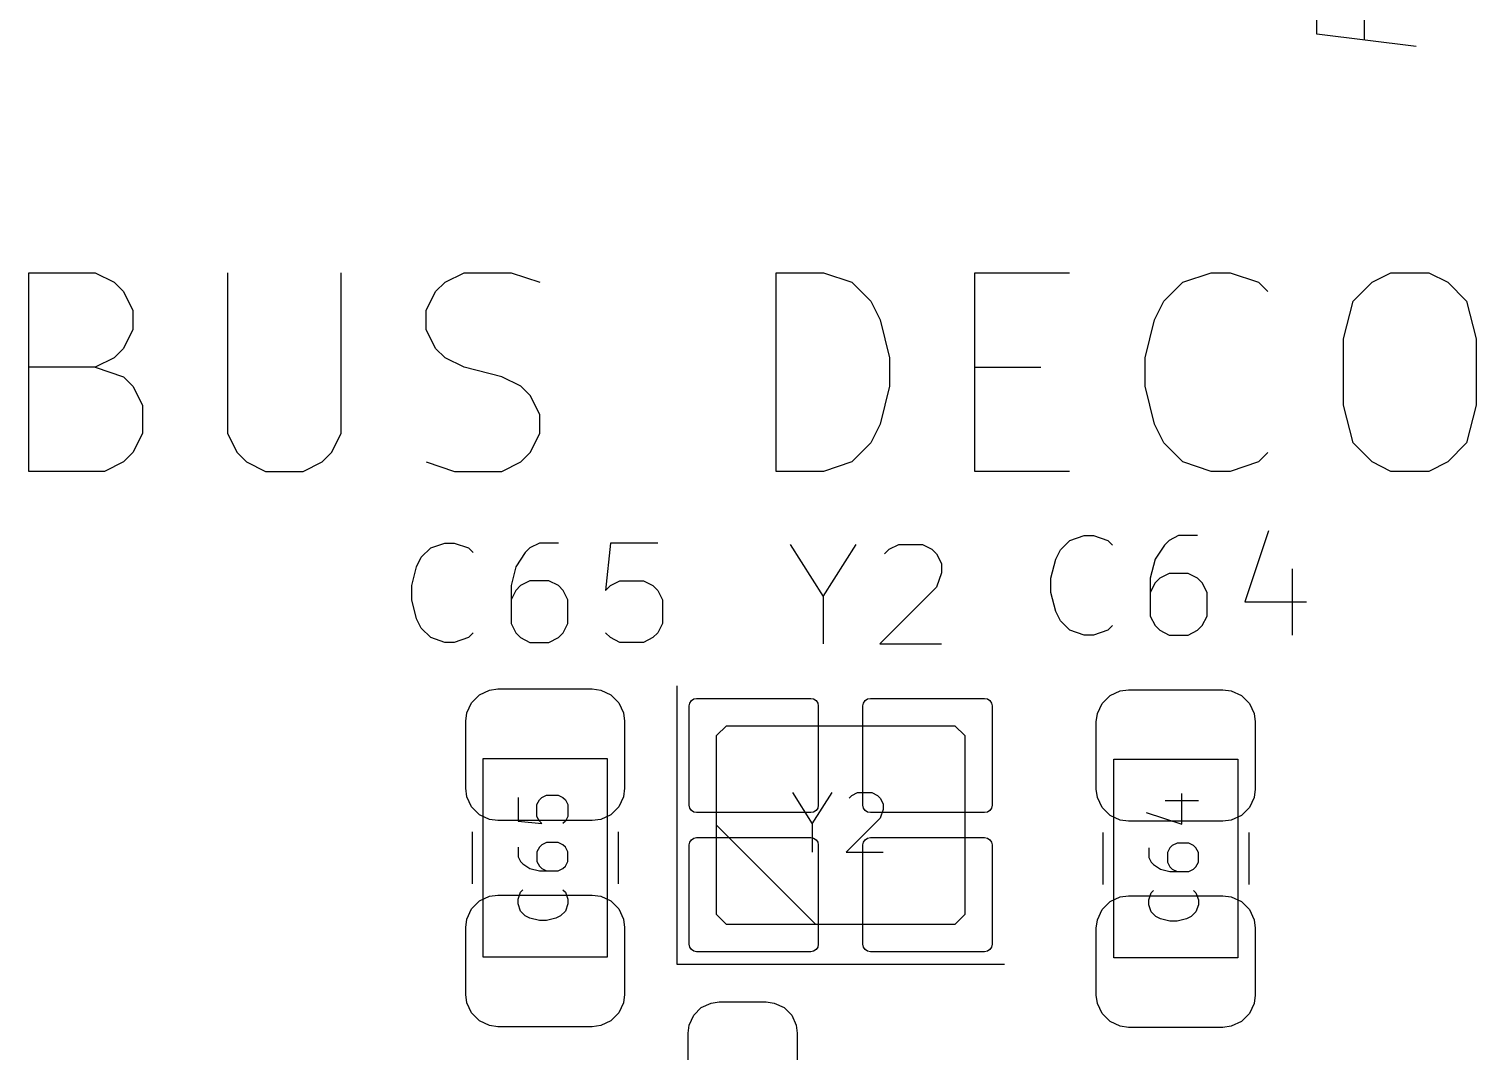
# Model space of a CAD drawing. Header units: millimetres. Extents: x 132 to 276, y -210 to -42.
# Drawn here: x 235.5 to 250.07, y -112.04 to -101.75 of the extents above; entities that cross this region are included whole.
import ezdxf

# ---------------------------------------------------------------- set-up
doc = ezdxf.new("R2010")
doc.units = ezdxf.units.MM
for name, color, linetype in [('BLACK', 7, 'CONTINUOUS'), ('GRAY3', 9, 'CONTINUOUS'), ('LYELLOW', 51, 'CONTINUOUS')]:
    doc.layers.add(name, color=color, linetype=linetype)

msp = doc.modelspace()

# ---------------------------------------------------------------- linework, layer by layer
at = {"layer": 'BLACK', "linetype": 'CONTINUOUS'}
for p, q in [((240.033588, -108.457776), (240.135884, -108.410074)), ((240.135884, -108.410074), (240.22, -108.399)), ((240.22, -108.399), (241.17, -108.399)), ((241.17, -108.399), (241.254116, -108.410074)), ((241.254116, -108.410074), (241.356412, -108.457776)), ((246.485884, -108.417074), (246.57, -108.406)), ((246.57, -108.406), (247.52, -108.406)), ((247.52, -108.406), (247.604116, -108.417074)), ((239.906074, -108.639884), (239.953776, -108.537588)), ((239.953776, -108.537588), (240.033588, -108.457776)), ((241.356412, -108.457776), (241.436224, -108.537588)), ((241.436224, -108.537588), (241.483926, -108.639884)), ((242.145, -108.569), (242.150709, -108.540299)), ((242.150709, -108.540299), (242.166967, -108.515967)), ((242.166967, -108.515967), (242.191299, -108.499709)), ((242.191299, -108.499709), (242.22, -108.494)), ((242.22, -108.494), (243.37, -108.494)), ((243.37, -108.494), (243.398701, -108.499709)), ((243.398701, -108.499709), (243.423033, -108.515967)), ((243.423033, -108.515967), (243.439291, -108.540299)), ((243.439291, -108.540299), (243.445, -108.569)), ((243.895, -108.569), (243.900709, -108.540299)), ((243.900709, -108.540299), (243.916967, -108.515967)), ((243.916967, -108.515967), (243.941299, -108.499709)), ((243.941299, -108.499709), (243.97, -108.494)), ((243.97, -108.494), (245.12, -108.494)), ((245.12, -108.494), (245.148701, -108.499709)), ((245.148701, -108.499709), (245.173033, -108.515967)), ((245.173033, -108.515967), (245.189291, -108.540299)), ((245.189291, -108.540299), (245.195, -108.569)), ((246.256074, -108.646884), (246.303776, -108.544588)), ((246.303776, -108.544588), (246.383588, -108.464776)), ((246.383588, -108.464776), (246.485884, -108.417074)), ((247.604116, -108.417074), (247.706412, -108.464776)), ((247.706412, -108.464776), (247.786224, -108.544588)), ((247.786224, -108.544588), (247.833926, -108.646884)), ((239.895, -108.724), (239.906074, -108.639884)), ((241.483926, -108.639884), (241.495, -108.724)), ((242.145, -109.569), (242.145, -108.569)), ((243.445, -108.569), (243.445, -109.569)), ((243.895, -109.569), (243.895, -108.569)), ((245.195, -108.569), (245.195, -109.569)), ((246.245, -108.731), (246.256074, -108.646884)), ((247.833926, -108.646884), (247.845, -108.731)), ((239.895, -109.399), (239.895, -108.724)), ((241.495, -108.724), (241.495, -109.399)), ((246.245, -109.406), (246.245, -108.731)), ((247.845, -108.731), (247.845, -109.406)), ((239.906074, -109.483116), (239.895, -109.399)), ((241.495, -109.399), (241.483926, -109.483116)), ((246.256074, -109.490116), (246.245, -109.406)), ((247.845, -109.406), (247.833926, -109.490116)), ((239.953776, -109.585412), (239.906074, -109.483116)), ((241.483926, -109.483116), (241.436224, -109.585412)), ((242.150709, -109.597701), (242.145, -109.569)), ((243.445, -109.569), (243.439291, -109.597701)), ((243.900709, -109.597701), (243.895, -109.569)), ((245.195, -109.569), (245.189291, -109.597701)), ((246.303776, -109.592412), (246.256074, -109.490116)), ((247.833926, -109.490116), (247.786224, -109.592412)), ((240.033588, -109.665224), (239.953776, -109.585412)), ((240.135884, -109.712926), (240.033588, -109.665224)), ((240.22, -109.724), (240.135884, -109.712926)), ((241.254116, -109.712926), (241.17, -109.724)), ((241.356412, -109.665224), (241.254116, -109.712926)), ((241.436224, -109.585412), (241.356412, -109.665224)), ((242.166967, -109.622033), (242.150709, -109.597701)), ((242.191299, -109.638291), (242.166967, -109.622033)), ((242.22, -109.644), (242.191299, -109.638291)), ((243.37, -109.644), (242.22, -109.644)), ((243.398701, -109.638291), (243.37, -109.644)), ((243.423033, -109.622033), (243.398701, -109.638291)), ((243.439291, -109.597701), (243.423033, -109.622033)), ((243.916967, -109.622033), (243.900709, -109.597701)), ((243.941299, -109.638291), (243.916967, -109.622033)), ((243.97, -109.644), (243.941299, -109.638291)), ((245.12, -109.644), (243.97, -109.644)), ((245.148701, -109.638291), (245.12, -109.644)), ((245.173033, -109.622033), (245.148701, -109.638291)), ((245.189291, -109.597701), (245.173033, -109.622033)), ((246.383588, -109.672224), (246.303776, -109.592412)), ((246.485884, -109.719926), (246.383588, -109.672224)), ((246.57, -109.731), (246.485884, -109.719926)), ((247.604116, -109.719926), (247.52, -109.731)), ((247.706412, -109.672224), (247.604116, -109.719926)), ((247.786224, -109.592412), (247.706412, -109.672224)), ((241.17, -109.724), (240.22, -109.724)), ((247.52, -109.731), (246.57, -109.731)), ((242.145, -109.969), (242.150709, -109.940299)), ((242.145, -110.969), (242.145, -109.969)), ((242.150709, -109.940299), (242.166967, -109.915967)), ((242.166967, -109.915967), (242.191299, -109.899709)), ((242.191299, -109.899709), (242.22, -109.894)), ((242.22, -109.894), (243.37, -109.894)), ((243.37, -109.894), (243.398701, -109.899709)), ((243.398701, -109.899709), (243.423033, -109.915967)), ((243.423033, -109.915967), (243.439291, -109.940299)), ((243.439291, -109.940299), (243.445, -109.969)), ((243.445, -109.969), (243.445, -110.969)), ((243.895, -109.969), (243.900709, -109.940299)), ((243.895, -110.969), (243.895, -109.969)), ((243.900709, -109.940299), (243.916967, -109.915967)), ((243.916967, -109.915967), (243.941299, -109.899709)), ((243.941299, -109.899709), (243.97, -109.894)), ((243.97, -109.894), (245.12, -109.894)), ((245.12, -109.894), (245.148701, -109.899709)), ((245.148701, -109.899709), (245.173033, -109.915967)), ((245.173033, -109.915967), (245.189291, -109.940299)), ((245.189291, -109.940299), (245.195, -109.969)), ((245.195, -109.969), (245.195, -110.969)), ((239.953776, -110.612588), (240.033588, -110.532776)), ((240.033588, -110.532776), (240.135884, -110.485074)), ((240.135884, -110.485074), (240.22, -110.474)), ((240.22, -110.474), (241.17, -110.474)), ((241.17, -110.474), (241.254116, -110.485074)), ((241.254116, -110.485074), (241.356412, -110.532776)), ((241.356412, -110.532776), (241.436224, -110.612588)), ((246.303776, -110.619588), (246.383588, -110.539776)), ((246.383588, -110.539776), (246.485884, -110.492074)), ((246.485884, -110.492074), (246.57, -110.481)), ((246.57, -110.481), (247.52, -110.481)), ((247.52, -110.481), (247.604116, -110.492074)), ((247.604116, -110.492074), (247.706412, -110.539776)), ((247.706412, -110.539776), (247.786224, -110.619588)), ((239.895, -110.799), (239.906074, -110.714884)), ((239.906074, -110.714884), (239.953776, -110.612588)), ((241.436224, -110.612588), (241.483926, -110.714884)), ((241.483926, -110.714884), (241.495, -110.799)), ((246.245, -110.806), (246.256074, -110.721884)), ((246.256074, -110.721884), (246.303776, -110.619588)), ((247.786224, -110.619588), (247.833926, -110.721884)), ((247.833926, -110.721884), (247.845, -110.806)), ((239.895, -111.474), (239.895, -110.799)), ((241.495, -110.799), (241.495, -111.474)), ((246.245, -111.481), (246.245, -110.806)), ((247.845, -110.806), (247.845, -111.481)), ((242.150709, -110.997701), (242.145, -110.969)), ((242.166967, -111.022033), (242.150709, -110.997701)), ((242.191299, -111.038291), (242.166967, -111.022033)), ((243.423033, -111.022033), (243.398701, -111.038291)), ((243.439291, -110.997701), (243.423033, -111.022033)), ((243.445, -110.969), (243.439291, -110.997701)), ((243.900709, -110.997701), (243.895, -110.969)), ((243.916967, -111.022033), (243.900709, -110.997701)), ((243.941299, -111.038291), (243.916967, -111.022033)), ((245.173033, -111.022033), (245.148701, -111.038291)), ((245.189291, -110.997701), (245.173033, -111.022033)), ((245.195, -110.969), (245.189291, -110.997701)), ((242.22, -111.044), (242.191299, -111.038291)), ((243.37, -111.044), (242.22, -111.044)), ((243.398701, -111.038291), (243.37, -111.044)), ((243.97, -111.044), (243.941299, -111.038291)), ((245.12, -111.044), (243.97, -111.044)), ((245.148701, -111.038291), (245.12, -111.044)), ((239.906074, -111.558116), (239.895, -111.474)), ((239.953776, -111.660412), (239.906074, -111.558116)), ((241.483926, -111.558116), (241.436224, -111.660412)), ((241.495, -111.474), (241.483926, -111.558116)), ((242.190515, -111.683257), (242.267257, -111.606515)), ((242.267257, -111.606515), (242.365619, -111.560648)), ((242.365619, -111.560648), (242.4465, -111.55)), ((242.4465, -111.55), (242.9215, -111.55)), ((242.9215, -111.55), (243.002381, -111.560648)), ((243.002381, -111.560648), (243.100743, -111.606515)), ((243.100743, -111.606515), (243.177485, -111.683257)), ((246.256074, -111.565116), (246.245, -111.481)), ((246.303776, -111.667412), (246.256074, -111.565116)), ((247.833926, -111.565116), (247.786224, -111.667412)), ((247.845, -111.481), (247.833926, -111.565116)), ((240.033588, -111.740224), (239.953776, -111.660412)), ((240.135884, -111.787926), (240.033588, -111.740224)), ((241.356412, -111.740224), (241.254116, -111.787926)), ((241.436224, -111.660412), (241.356412, -111.740224)), ((242.144648, -111.781619), (242.190515, -111.683257)), ((243.177485, -111.683257), (243.223352, -111.781619)), ((246.383588, -111.747224), (246.303776, -111.667412)), ((246.485884, -111.794926), (246.383588, -111.747224)), ((247.706412, -111.747224), (247.604116, -111.794926)), ((247.786224, -111.667412), (247.706412, -111.747224)), ((240.22, -111.799), (240.135884, -111.787926)), ((241.17, -111.799), (240.22, -111.799)), ((241.254116, -111.787926), (241.17, -111.799)), ((242.134, -111.8625), (242.144648, -111.781619)), ((242.134, -112.4375), (242.134, -111.8625)), ((243.223352, -111.781619), (243.234, -111.8625)), ((243.234, -111.8625), (243.234, -112.4375)), ((246.57, -111.806), (246.485884, -111.794926)), ((247.52, -111.806), (246.57, -111.806)), ((247.604116, -111.794926), (247.52, -111.806))]:
    msp.add_line(p, q, dxfattribs=at)
at = {"layer": 'GRAY3', "linetype": 'CONTINUOUS'}
for p, q in [((242.42, -108.869), (242.52, -108.769)), ((242.52, -108.769), (244.82, -108.769)), ((244.82, -108.769), (244.92, -108.869)), ((242.42, -110.669), (242.42, -108.869)), ((244.92, -108.869), (244.92, -110.669)), ((240.07, -111.099), (240.07, -109.099)), ((240.07, -109.099), (241.32, -109.099)), ((241.32, -109.099), (241.32, -111.099)), ((246.42, -111.106), (246.42, -109.106)), ((246.42, -109.106), (247.67, -109.106)), ((247.67, -109.106), (247.67, -111.106)), ((240.422149, -109.491857), (240.422149, -109.729952)), ((240.612625, -109.563285), (240.636435, -109.515666)), ((240.612625, -109.682333), (240.612625, -109.563285)), ((240.636435, -109.515666), (240.660244, -109.491857)), ((240.660244, -109.491857), (240.707863, -109.468047)), ((240.707863, -109.468047), (240.826911, -109.468047)), ((240.826911, -109.468047), (240.87453, -109.491857)), ((240.87453, -109.491857), (240.89834, -109.515666)), ((240.89834, -109.515666), (240.922149, -109.563285)), ((240.922149, -109.563285), (240.922149, -109.682333)), ((243.184285, -109.441891), (243.384285, -109.756177)), ((243.384285, -109.756177), (243.584285, -109.441891)), ((243.755714, -109.499034), (243.784286, -109.470462)), ((243.784286, -109.470462), (243.841429, -109.441891)), ((243.841429, -109.441891), (243.984286, -109.441891)), ((243.984286, -109.441891), (244.041429, -109.470462)), ((244.041429, -109.470462), (244.07, -109.499034)), ((244.07, -109.499034), (244.098571, -109.556177)), ((244.098571, -109.556177), (244.098571, -109.61332)), ((246.938816, -109.522666), (247.272149, -109.522666)), ((247.105482, -109.760761), (247.105482, -109.451238)), ((240.636435, -109.729952), (240.612625, -109.682333)), ((240.922149, -109.682333), (240.89834, -109.729952)), ((244.07, -109.699034), (243.727143, -110.041891)), ((244.098571, -109.61332), (244.07, -109.699034)), ((246.74834, -109.641714), (247.105482, -109.760761)), ((240.422149, -109.729952), (240.660244, -109.753761)), ((240.660244, -109.753761), (240.636435, -109.729952)), ((240.89834, -109.729952), (240.87453, -109.753761)), ((242.42, -109.769), (243.42, -110.769)), ((243.384285, -109.756177), (243.384285, -110.041891)), ((240.422149, -109.991856), (240.422149, -110.087094)), ((240.636435, -109.991856), (240.612625, -110.039475)), ((240.660244, -109.968047), (240.636435, -109.991856)), ((240.707863, -109.944237), (240.660244, -109.968047)), ((240.826911, -109.944237), (240.707863, -109.944237)), ((240.87453, -109.968047), (240.826911, -109.944237)), ((240.89834, -109.991856), (240.87453, -109.968047)), ((240.922149, -110.039475), (240.89834, -109.991856)), ((246.772149, -109.998856), (246.772149, -110.094094)), ((246.986435, -109.998856), (246.962625, -110.046475)), ((247.010244, -109.975047), (246.986435, -109.998856)), ((247.057863, -109.951237), (247.010244, -109.975047)), ((247.176911, -109.951237), (247.057863, -109.951237)), ((247.22453, -109.975047), (247.176911, -109.951237)), ((247.24834, -109.998856), (247.22453, -109.975047)), ((247.272149, -110.046475), (247.24834, -109.998856)), ((240.422149, -110.087094), (240.445959, -110.134713)), ((240.445959, -110.134713), (240.469768, -110.158523)), ((240.469768, -110.158523), (240.541197, -110.206142)), ((240.612625, -110.039475), (240.612625, -110.134713)), ((240.612625, -110.134713), (240.636435, -110.182332)), ((240.89834, -110.182332), (240.922149, -110.134713)), ((240.922149, -110.134713), (240.922149, -110.039475)), ((243.727143, -110.041891), (244.098571, -110.041891)), ((246.772149, -110.094094), (246.795959, -110.141713)), ((246.795959, -110.141713), (246.819768, -110.165523)), ((246.962625, -110.046475), (246.962625, -110.141713)), ((246.962625, -110.141713), (246.986435, -110.189332)), ((247.24834, -110.189332), (247.272149, -110.141713)), ((247.272149, -110.141713), (247.272149, -110.046475)), ((240.541197, -110.206142), (240.636435, -110.229951)), ((240.636435, -110.182332), (240.660244, -110.206142)), ((240.636435, -110.229951), (240.826911, -110.229951)), ((240.660244, -110.206142), (240.707863, -110.229951)), ((240.826911, -110.229951), (240.87453, -110.206142)), ((240.87453, -110.206142), (240.89834, -110.182332)), ((246.819768, -110.165523), (246.891197, -110.213142)), ((246.891197, -110.213142), (246.986435, -110.236951)), ((246.986435, -110.189332), (247.010244, -110.213142)), ((246.986435, -110.236951), (247.176911, -110.236951)), ((247.010244, -110.213142), (247.057863, -110.236951)), ((247.176911, -110.236951), (247.22453, -110.213142)), ((247.22453, -110.213142), (247.24834, -110.189332)), ((240.422149, -110.515666), (240.445959, -110.444237)), ((240.445959, -110.444237), (240.469768, -110.420428)), ((240.87453, -110.420428), (240.89834, -110.444237)), ((240.89834, -110.444237), (240.922149, -110.515666)), ((246.772149, -110.522666), (246.795959, -110.451237)), ((246.795959, -110.451237), (246.819768, -110.427428)), ((247.22453, -110.427428), (247.24834, -110.451237)), ((247.24834, -110.451237), (247.272149, -110.522666)), ((240.422149, -110.563285), (240.422149, -110.515666)), ((240.445959, -110.634713), (240.422149, -110.563285)), ((240.922149, -110.563285), (240.89834, -110.634713)), ((240.922149, -110.515666), (240.922149, -110.563285)), ((246.772149, -110.570285), (246.772149, -110.522666)), ((246.795959, -110.641713), (246.772149, -110.570285)), ((247.272149, -110.570285), (247.24834, -110.641713)), ((247.272149, -110.522666), (247.272149, -110.570285)), ((240.493578, -110.682332), (240.445959, -110.634713)), ((240.541197, -110.706142), (240.493578, -110.682332)), ((240.636435, -110.729951), (240.541197, -110.706142)), ((240.707863, -110.729951), (240.636435, -110.729951)), ((240.803101, -110.706142), (240.707863, -110.729951)), ((240.85072, -110.682332), (240.803101, -110.706142)), ((240.89834, -110.634713), (240.85072, -110.682332)), ((242.52, -110.769), (242.42, -110.669)), ((244.92, -110.669), (244.82, -110.769)), ((246.843578, -110.689332), (246.795959, -110.641713)), ((246.891197, -110.713142), (246.843578, -110.689332)), ((246.986435, -110.736951), (246.891197, -110.713142)), ((247.057863, -110.736951), (246.986435, -110.736951)), ((247.153101, -110.713142), (247.057863, -110.736951)), ((247.20072, -110.689332), (247.153101, -110.713142)), ((247.24834, -110.641713), (247.20072, -110.689332)), ((244.82, -110.769), (242.52, -110.769)), ((241.32, -111.099), (240.07, -111.099)), ((247.67, -111.106), (246.42, -111.106))]:
    msp.add_line(p, q, dxfattribs=at)
at = {"layer": 'LYELLOW', "linetype": 'CONTINUOUS'}
for p, q in [((248.464647, -101.808095), (248.464647, -101.331904)), ((248.940837, -101.534285), (248.940837, -101.867618)), ((249.464647, -101.933095), (248.464647, -101.808095)), ((235.497142, -106.208338), (235.497142, -104.208338)), ((235.497142, -104.208338), (236.163809, -104.208338)), ((236.163809, -104.208338), (236.354285, -104.303576)), ((236.354285, -104.303576), (236.449523, -104.398814)), ((237.497142, -104.208338), (237.497142, -105.827385)), ((238.639999, -105.827385), (238.639999, -104.208338)), ((239.59238, -104.398814), (239.687618, -104.303576)), ((239.687618, -104.303576), (239.878094, -104.208338)), ((239.878094, -104.208338), (240.354285, -104.208338)), ((240.354285, -104.208338), (240.639999, -104.303576)), ((243.020952, -106.208338), (243.020952, -104.208338)), ((243.020952, -104.208338), (243.497142, -104.208338)), ((243.497142, -104.208338), (243.782857, -104.303576)), ((243.782857, -104.303576), (243.973333, -104.494052)), ((245.020952, -106.208338), (245.020952, -104.208338)), ((245.020952, -104.208338), (245.973333, -104.208338)), ((246.925714, -104.494052), (247.11619, -104.303576)), ((247.11619, -104.303576), (247.401905, -104.208338)), ((247.401905, -104.208338), (247.592381, -104.208338)), ((247.592381, -104.208338), (247.878095, -104.303576)), ((247.878095, -104.303576), (247.973333, -104.398814)), ((248.830476, -104.494052), (249.020952, -104.303576)), ((249.020952, -104.303576), (249.211428, -104.208338)), ((249.211428, -104.208338), (249.592381, -104.208338)), ((249.592381, -104.208338), (249.782857, -104.303576)), ((249.782857, -104.303576), (249.973333, -104.494052)), ((236.449523, -104.398814), (236.544761, -104.58929)), ((239.497142, -104.58929), (239.59238, -104.398814)), ((236.544761, -104.58929), (236.544761, -104.779766)), ((239.497142, -104.779766), (239.497142, -104.58929)), ((243.973333, -104.494052), (244.068571, -104.684528)), ((246.830476, -104.684528), (246.925714, -104.494052)), ((248.735238, -104.875004), (248.830476, -104.494052)), ((249.973333, -104.494052), (250.068571, -104.875004)), ((244.068571, -104.684528), (244.163809, -105.06548)), ((246.735238, -105.06548), (246.830476, -104.684528)), ((236.544761, -104.779766), (236.449523, -104.970242)), ((239.59238, -104.970242), (239.497142, -104.779766)), ((248.735238, -105.541671), (248.735238, -104.875004)), ((250.068571, -104.875004), (250.068571, -105.541671)), ((236.449523, -104.970242), (236.354285, -105.06548)), ((239.687618, -105.06548), (239.59238, -104.970242)), ((236.163809, -105.160719), (235.497142, -105.160719)), ((236.354285, -105.06548), (236.163809, -105.160719)), ((236.163809, -105.160719), (236.449523, -105.255957)), ((239.878094, -105.160719), (239.687618, -105.06548)), ((240.259047, -105.255957), (239.878094, -105.160719)), ((244.163809, -105.06548), (244.163809, -105.351195)), ((245.020952, -105.160719), (245.687619, -105.160719)), ((246.735238, -105.351195), (246.735238, -105.06548)), ((236.449523, -105.255957), (236.544761, -105.351195)), ((236.544761, -105.351195), (236.639999, -105.541671)), ((240.449523, -105.351195), (240.259047, -105.255957)), ((240.544761, -105.446433), (240.449523, -105.351195)), ((244.163809, -105.351195), (244.068571, -105.732147)), ((246.830476, -105.732147), (246.735238, -105.351195)), ((240.639999, -105.636909), (240.544761, -105.446433)), ((236.639999, -105.541671), (236.639999, -105.827385)), ((240.639999, -105.827385), (240.639999, -105.636909)), ((248.830476, -105.922623), (248.735238, -105.541671)), ((250.068571, -105.541671), (249.973333, -105.922623)), ((244.068571, -105.732147), (243.973333, -105.922623)), ((246.925714, -105.922623), (246.830476, -105.732147)), ((236.639999, -105.827385), (236.544761, -106.017861)), ((237.497142, -105.827385), (237.59238, -106.017861)), ((238.544761, -106.017861), (238.639999, -105.827385)), ((240.544761, -106.017861), (240.639999, -105.827385)), ((243.973333, -105.922623), (243.782857, -106.1131)), ((247.11619, -106.1131), (246.925714, -105.922623)), ((249.020952, -106.1131), (248.830476, -105.922623)), ((249.973333, -105.922623), (249.782857, -106.1131)), ((236.544761, -106.017861), (236.449523, -106.1131)), ((237.59238, -106.017861), (237.687618, -106.1131)), ((238.449523, -106.1131), (238.544761, -106.017861)), ((240.449523, -106.1131), (240.544761, -106.017861)), ((247.973333, -106.017861), (247.878095, -106.1131)), ((236.259047, -106.208338), (235.497142, -106.208338)), ((236.449523, -106.1131), (236.259047, -106.208338)), ((237.687618, -106.1131), (237.878094, -106.208338)), ((237.878094, -106.208338), (238.259047, -106.208338)), ((238.259047, -106.208338), (238.449523, -106.1131)), ((239.497142, -106.1131), (239.782856, -106.208338)), ((239.782856, -106.208338), (240.259047, -106.208338)), ((240.259047, -106.208338), (240.449523, -106.1131)), ((243.497142, -106.208338), (243.020952, -106.208338)), ((243.782857, -106.1131), (243.497142, -106.208338)), ((245.973333, -106.208338), (245.020952, -106.208338)), ((247.401905, -106.208338), (247.11619, -106.1131)), ((247.592381, -106.208338), (247.401905, -106.208338)), ((247.878095, -106.1131), (247.592381, -106.208338)), ((249.211428, -106.208338), (249.020952, -106.1131)), ((249.592381, -106.208338), (249.211428, -106.208338)), ((249.782857, -106.1131), (249.592381, -106.208338)), ((247.978651, -106.8081), (247.740556, -107.522385)), ((239.542291, -106.977618), (239.685148, -106.929999)), ((239.685148, -106.929999), (239.780386, -106.929999)), ((239.780386, -106.929999), (239.923243, -106.977618)), ((240.637529, -106.929999), (240.542291, -106.977618)), ((240.828005, -106.929999), (240.637529, -106.929999)), ((241.351815, -106.929999), (241.304196, -107.406189)), ((241.828005, -106.929999), (241.351815, -106.929999)), ((243.160476, -106.944819), (243.493809, -107.468628)), ((243.493809, -107.468628), (243.827142, -106.944819)), ((244.160476, -106.992438), (244.255714, -106.944819)), ((244.255714, -106.944819), (244.493809, -106.944819)), ((244.493809, -106.944819), (244.589047, -106.992438)), ((245.883413, -106.998576), (245.978651, -106.903338)), ((245.978651, -106.903338), (246.121508, -106.855719)), ((246.121508, -106.855719), (246.216746, -106.855719)), ((246.216746, -106.855719), (246.359603, -106.903338)), ((246.359603, -106.903338), (246.407222, -106.950957)), ((246.931032, -106.950957), (246.835794, -107.093814)), ((246.978651, -106.903338), (246.931032, -106.950957)), ((247.073889, -106.855719), (246.978651, -106.903338)), ((247.264365, -106.855719), (247.073889, -106.855719)), ((239.399434, -107.168094), (239.447053, -107.072856)), ((239.447053, -107.072856), (239.542291, -106.977618)), ((239.923243, -106.977618), (239.970862, -107.025237)), ((240.494672, -107.025237), (240.399434, -107.168094)), ((240.542291, -106.977618), (240.494672, -107.025237)), ((244.112857, -107.040057), (244.160476, -106.992438)), ((244.589047, -106.992438), (244.636666, -107.040057)), ((244.636666, -107.040057), (244.684285, -107.135295)), ((245.788175, -107.28429), (245.835794, -107.093814)), ((245.835794, -107.093814), (245.883413, -106.998576)), ((246.835794, -107.093814), (246.788175, -107.28429)), ((239.351815, -107.35857), (239.399434, -107.168094)), ((240.399434, -107.168094), (240.351815, -107.35857)), ((244.684285, -107.230533), (244.636666, -107.37339)), ((244.684285, -107.135295), (244.684285, -107.230533)), ((246.978651, -107.236671), (246.883413, -107.28429)), ((247.169127, -107.236671), (246.978651, -107.236671)), ((247.264365, -107.28429), (247.169127, -107.236671)), ((248.216746, -107.189052), (248.216746, -107.855719)), ((239.351815, -107.501427), (239.351815, -107.35857)), ((240.351815, -107.35857), (240.351815, -107.739522)), ((240.447053, -107.35857), (240.399434, -107.406189)), ((240.542291, -107.310951), (240.447053, -107.35857)), ((240.732767, -107.310951), (240.542291, -107.310951)), ((240.828005, -107.35857), (240.732767, -107.310951)), ((240.875624, -107.406189), (240.828005, -107.35857)), ((241.304196, -107.406189), (241.351815, -107.35857)), ((241.351815, -107.35857), (241.447053, -107.310951)), ((241.447053, -107.310951), (241.685148, -107.310951)), ((241.685148, -107.310951), (241.780386, -107.35857)), ((241.780386, -107.35857), (241.828005, -107.406189)), ((244.636666, -107.37339), (244.065238, -107.944819)), ((245.788175, -107.427147), (245.788175, -107.28429)), ((246.788175, -107.28429), (246.788175, -107.665242)), ((246.835794, -107.331909), (246.788175, -107.427147)), ((246.883413, -107.28429), (246.835794, -107.331909)), ((247.311984, -107.331909), (247.264365, -107.28429)), ((247.359603, -107.427147), (247.311984, -107.331909)), ((239.399434, -107.691903), (239.351815, -107.501427)), ((240.399434, -107.406189), (240.351815, -107.501427)), ((240.923243, -107.501427), (240.875624, -107.406189)), ((240.923243, -107.739522), (240.923243, -107.501427)), ((241.828005, -107.406189), (241.875624, -107.501427)), ((241.875624, -107.501427), (241.875624, -107.739522)), ((243.493809, -107.468628), (243.493809, -107.944819)), ((245.835794, -107.617623), (245.788175, -107.427147)), ((247.359603, -107.665242), (247.359603, -107.427147)), ((247.740556, -107.522385), (248.359603, -107.522385)), ((245.883413, -107.712861), (245.835794, -107.617623)), ((246.788175, -107.665242), (246.835794, -107.76048)), ((247.311984, -107.76048), (247.359603, -107.665242)), ((239.447053, -107.787141), (239.399434, -107.691903)), ((239.542291, -107.88238), (239.447053, -107.787141)), ((240.351815, -107.739522), (240.399434, -107.83476)), ((240.875624, -107.83476), (240.923243, -107.739522)), ((241.875624, -107.739522), (241.828005, -107.83476)), ((245.978651, -107.8081), (245.883413, -107.712861)), ((246.121508, -107.855719), (245.978651, -107.8081)), ((246.359603, -107.8081), (246.216746, -107.855719)), ((246.407222, -107.76048), (246.359603, -107.8081)), ((246.835794, -107.76048), (246.883413, -107.8081)), ((246.883413, -107.8081), (246.978651, -107.855719)), ((247.169127, -107.855719), (247.264365, -107.8081)), ((247.264365, -107.8081), (247.311984, -107.76048)), ((239.685148, -107.929999), (239.542291, -107.88238)), ((239.780386, -107.929999), (239.685148, -107.929999)), ((239.923243, -107.88238), (239.780386, -107.929999)), ((239.970862, -107.83476), (239.923243, -107.88238)), ((240.399434, -107.83476), (240.447053, -107.88238)), ((240.447053, -107.88238), (240.542291, -107.929999)), ((240.542291, -107.929999), (240.732767, -107.929999)), ((240.732767, -107.929999), (240.828005, -107.88238)), ((240.828005, -107.88238), (240.875624, -107.83476)), ((241.351815, -107.88238), (241.304196, -107.83476)), ((241.447053, -107.929999), (241.351815, -107.88238)), ((241.685148, -107.929999), (241.447053, -107.929999)), ((241.780386, -107.88238), (241.685148, -107.929999)), ((241.828005, -107.83476), (241.780386, -107.88238)), ((244.065238, -107.944819), (244.684285, -107.944819)), ((246.216746, -107.855719), (246.121508, -107.855719)), ((246.978651, -107.855719), (247.169127, -107.855719)), ((242.02, -108.369), (242.02, -111.169)), ((239.96, -109.837748), (239.96, -110.360252)), ((241.43, -109.837748), (241.43, -110.360252)), ((246.31, -109.844748), (246.31, -110.367252)), ((247.78, -109.844748), (247.78, -110.367252)), ((242.02, -111.169), (245.32, -111.169))]:
    msp.add_line(p, q, dxfattribs=at)

doc.saveas('drawing.dxf')
